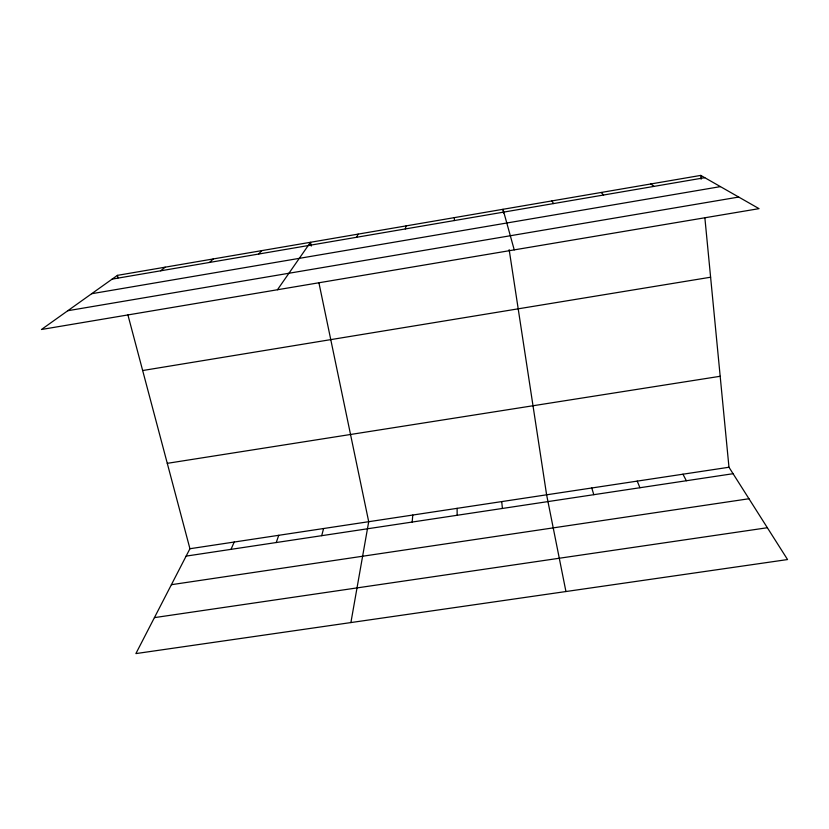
<?xml version="1.0" encoding="UTF-8"?>
<svg xmlns="http://www.w3.org/2000/svg" width="829" height="829" viewBox="0 0 829 829"><rect width="100%" height="100%" fill="white"/><g stroke="black" fill="none" stroke-linecap="round" stroke-linejoin="round"><path stroke-width="1.24" d="M454.375 220.545L454.385 217.623M412.168 522.052L412.78 515.037M350.895 622.569L368.708 521.7L318.916 282.772M405.319 228.949L406.096 225.902M321.693 535.689L323.6 528.519M276.212 542.539L278.762 535.296M231.022 549.347L234.203 542.031M356.594 237.281L358.128 234.12M127.915 314.937L189.934 548.725L135.883 653.594L787.55 559.554L728.971 467.245L704.909 218.224M277.446 289.756L310.481 242.286L311.269 246.078M258.669 254.047L261.715 250.638M209.499 262.461L213.291 258.938M160.65 270.814L165.189 267.176M117.417 275.363L41.45 329.496L759.032 208.649L700.774 175.406L117.417 275.363L118.07 277.839M112.143 279.114L704.785 177.696M91.646 293.725L720.411 186.618M67.802 310.72L738.701 197.053M142.661 370.532L710.608 277.218M167.282 463.338L720.183 376.283M189.934 548.725L728.971 467.245M186.121 556.114L733.074 473.701M171.385 584.694L748.97 498.747M154.422 617.626L767.353 527.731M650.827 183.965L654.008 186.39M601.212 192.473L603.585 195.012M551.938 200.908L553.503 203.582M682.951 474.198L686.35 480.737M637.221 481.11L639.936 487.732M591.771 487.98L593.802 494.685M514.239 249.871L502.996 209.302L503.576 213.084M565.938 591.533L546.612 494.809L509.161 249.674M501.721 501.597L502.415 508.457M700.774 175.406L701.137 179.188M457.111 508.332L457.152 515.275"/></g></svg>
